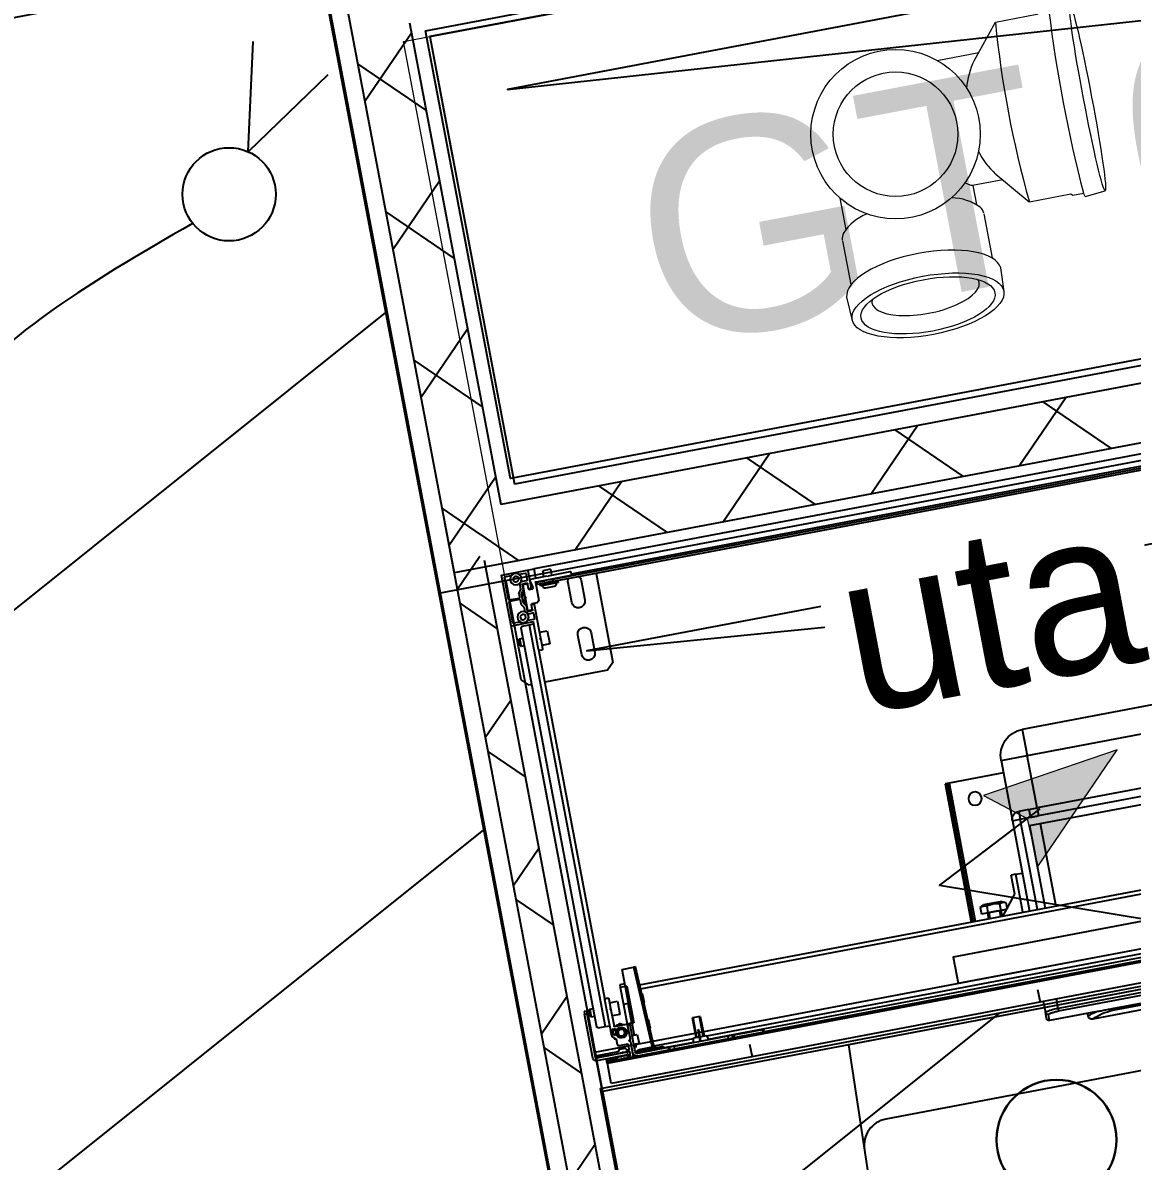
# Model space of a CAD drawing. Header units: centimetres. Extents: x 197412 to 267601, y -375791 to -305433.
# Drawn here: x 212352 to 213185, y -324302 to -323447 of the extents above; entities that cross this region are included whole.
import ezdxf

# ---------------------------------------------------------------- set-up
doc = ezdxf.new("R2010")
doc.units = ezdxf.units.CM
for name, color, linetype in [('3-BAT C-Niveau 0', 250, 'Continuous'), ('prlm-EAU-CHU', 42, 'Continuous'), ('prlm-GT', 242, 'Continuous'), ('prlm-MOD', 64, 'Continuous')]:
    doc.layers.add(name, color=color, linetype=linetype)
doc.layers.add('prlm-ELEC-CFO', color=1, linetype='Continuous', lineweight=25)
doc.styles.add('Geneva', font='arial.ttf')
doc.styles.add('prlm-elec-cfo', font='comic.ttf', dxfattribs={"height": 12})

# ---------------------------------------------------------------- blocks, each defined once
blk = doc.blocks.new('xi.uta')
at = {"layer": 'prlm-ELEC-CFO', "lineweight": 5}
blk.add_hatch(color=0, dxfattribs=at).paths.add_polyline_path([(-3, 6), (-0.103, 3.699), (0, 0), (7.5, 7.5)])
at = {"layer": 'prlm-ELEC-CFO', "color": 0, "lineweight": 5, "flags": 128}
blk.add_lwpolyline([(-3, 6), (-0.103, 3.699), (0, 0), (7.5, 7.5)], close=True, dxfattribs=at)
at = {"layer": 'prlm-ELEC-CFO', "color": 0}
blk.add_lwpolyline([(0.955, 4.227), (-7.5, 0), (7.5, -5.5), (-7.5, -5.5), (-7.5, -7.5), (7.5, -7.5)], dxfattribs=at)
blk = doc.blocks.new('xi.VV')
at = {"layer": 'prlm-ELEC-CFO', "color": 0}
blk.add_lwpolyline([(6.947, 3.421), (0.008, -1.133), (1.913, 6.945)], dxfattribs=at)
blk.add_circle((-2, -4), 3.5, dxfattribs=at)
blk = doc.blocks.new('MTI900_Alu_390')
at = {"layer": 'prlm-MOD', "color": 1, "linetype": 'Continuous'}
for p, q in [((-4.225, 0), (4.225, 0)), ((4.278, 0), (4.225, 0)), ((4.225, -0.07), (4.225, 0)), ((4.472, 0), (4.278, 0)), ((4.475, 0), (4.472, 0)), ((4.475, -0.003), (4.475, 0)), ((3.96, -0.073), (3.96, -0.097)), ((4.13, -0.07), (3.963, -0.07)), ((4.105, -0.025), (4.165, -0.025)), ((4.105, -0.025), (4.105, -0.07)), ((4.135, -0.075), (4.13, -0.07)), ((4.14, -0.07), (4.135, -0.075)), ((4.267, -0.07), (4.14, -0.07)), ((4.165, -0.07), (4.165, -0.025)), ((4.27, -0.0895), (4.27, -0.073)), ((4.275, -0.003), (4.275, -0.137)), ((4.293, -0.021), (4.293, -0.074)), ((4.3467, -0.018), (4.296, -0.018)), ((4.296, -0.077), (4.3306, -0.077)), ((4.355, -0.0385), (4.375, -0.0269)), ((4.355, -0.0615), (4.355, -0.0385)), ((4.375, -0.0731), (4.355, -0.0615)), ((4.375, -0.0269), (4.395, -0.0385)), ((4.395, -0.0615), (4.375, -0.0731)), ((4.395, -0.0385), (4.395, -0.0615)), ((4.454, -0.018), (4.4033, -0.018)), ((4.457, -0.191), (4.457, -0.021)), ((4.475, -0.387), (4.475, -0.003)), ((-4.105, -0.105), (4.105, -0.105)), ((-4.1, -0.12), (4.1, -0.12)), ((-3.96, -0.09), (3.96, -0.09)), ((3.775, -0.12), (3.775, -0.8)), ((3.895, -0.15), (3.895, -0.3)), ((3.963, -0.1), (4.229, -0.1)), ((3.995, -0.3), (3.995, -0.15)), ((4.067, -0.12), (4.067, -0.125)), ((4.067, -0.125), (4.203, -0.125)), ((4.067, -0.125), (4.067, -0.135)), ((4.067, -0.135), (4.203, -0.135)), ((4.105, -0.115), (4.095, -0.125)), ((4.1025, -0.158), (4.1675, -0.158)), ((4.105, -0.1), (4.105, -0.115)), ((4.165, -0.115), (4.105, -0.115)), ((4.165, -0.115), (4.165, -0.1)), ((4.165, -0.105), (4.225, -0.105)), ((4.175, -0.125), (4.165, -0.115)), ((4.17, -0.12), (4.225, -0.12)), ((4.203, -0.125), (4.203, -0.12)), ((4.203, -0.135), (4.203, -0.125)), ((4.225, -0.105), (4.225, -0.1)), ((4.225, -0.105), (4.225, -0.12)), ((4.235, -0.1), (4.235, -0.24)), ((4.26, -0.142), (4.26, -0.1205)), ((4.2602, -0.1195), (4.2698, -0.0905)), ((4.292, -0.145), (4.263, -0.145)), ((4.278, -0.14), (4.292, -0.14)), ((4.295, -0.137), (4.295, -0.098)), ((4.295, -0.137), (4.295, -0.142)), ((4.298, -0.095), (4.332, -0.095)), ((4.327, -0.1), (4.298, -0.1)), ((4.33, -0.195), (4.33, -0.103)), ((4.3377, -0.16), (4.33, -0.16)), ((4.33, -0.1677), (4.3421, -0.1677)), ((4.335, -0.098), (4.335, -0.1341)), ((4.3355, -0.1358), (4.3545, -0.1642)), ((4.3377, -0.16), (4.3377, -0.24)), ((4.355, -0.19), (4.3377, -0.16)), ((4.353, -0.0864), (4.353, -0.1286)), ((4.3535, -0.1303), (4.3725, -0.1588)), ((4.355, -0.1659), (4.355, -0.2341)), ((4.373, -0.1605), (4.373, -0.191)), ((4.235, -0.24), (4.25, -0.255)), ((4.25, -0.255), (4.292, -0.255)), ((4.33, -0.195), (4.325, -0.2)), ((4.325, -0.2), (4.33, -0.205)), ((4.33, -0.297), (4.33, -0.205)), ((4.33, -0.2323), (4.3421, -0.2323)), ((4.33, -0.24), (4.3377, -0.24)), ((4.3545, -0.2358), (4.335, -0.265)), ((4.3377, -0.24), (4.355, -0.21)), ((4.373, -0.2404), (4.3535, -0.2697)), ((4.373, -0.209), (4.373, -0.2404)), ((4.454, -0.194), (4.376, -0.194)), ((4.376, -0.206), (4.454, -0.206)), ((4.457, -0.369), (4.457, -0.209)), ((4.275, -0.263), (4.275, -0.52)), ((4.292, -0.26), (4.278, -0.26)), ((4.293, -0.326), (4.293, -0.369)), ((4.295, -0.258), (4.295, -0.263)), ((4.295, -0.302), (4.295, -0.263)), ((4.328, -0.323), (4.296, -0.323)), ((4.298, -0.3), (4.327, -0.3)), ((4.332, -0.305), (4.298, -0.305)), ((4.335, -0.265), (4.335, -0.302)), ((4.353, -0.2714), (4.353, -0.3036)), ((4.355, -0.3285), (4.375, -0.3169)), ((4.355, -0.3515), (4.355, -0.3285)), ((4.375, -0.3169), (4.395, -0.3285)), ((4.395, -0.3285), (4.395, -0.3515)), ((4.296, -0.372), (4.3467, -0.372)), ((4.305, -0.6), (4.305, -0.393)), ((4.34, -0.405), (4.305, -0.405)), ((4.308, -0.39), (4.472, -0.39)), ((4.34, -0.405), (4.34, -3.475)), ((4.395, -0.405), (4.34, -0.405)), ((4.375, -0.3631), (4.355, -0.3515)), ((4.395, -0.3515), (4.375, -0.3631)), ((4.405, -0.415), (4.395, -0.405)), ((4.4033, -0.372), (4.454, -0.372)), ((4.405, -0.415), (4.405, -3.465)), ((4.475, -0.8), (4.475, -0.387)), ((4.215, -0.475), (4.215, -0.575)), ((4.275, -0.475), (4.215, -0.475)), ((4.43, -0.495), (4.405, -0.495)), ((4.43, -0.495), (4.43, -0.555)), ((4.435, -0.5), (4.43, -0.495)), ((4.435, -0.55), (4.435, -0.5)), ((3.895, -0.55), (3.895, -0.7)), ((3.995, -0.7), (3.995, -0.55)), ((4.215, -0.575), (4.275, -0.575)), ((4.275, -0.52), (4.2779, -0.5229)), ((4.275, -0.52), (4.275, -0.53)), ((4.2779, -0.5271), (4.275, -0.53)), ((4.275, -0.53), (4.275, -0.6)), ((4.405, -0.555), (4.43, -0.555)), ((4.43, -0.555), (4.435, -0.55)), ((4.285, -0.61), (4.295, -0.61)), ((4.305, -0.6), (4.305, -3.277)), ((3.775, -0.8), (3.825, -0.85)), ((3.825, -0.85), (4.305, -0.85)), ((4.405, -0.85), (4.425, -0.85)), ((4.425, -0.85), (4.475, -0.8)), ((-0.85, -1.865), (0.85, -1.865)), ((0.85, -1.865), (0.85, -2.065)), ((0.85, -2.065), (-0.85, -2.065)), ((0.85, -2.465), (0.85, -2.065)), ((1.05, -2.065), (0.85, -2.065)), ((1.05, -2.065), (1.05, -2.525)), ((1.05, -2.16), (1.465, -2.16)), ((1.465, -2.16), (1.48, -2.16)), ((1.465, -2.16), (1.465, -3.215)), ((1.48, -2.16), (1.48, -3.215)), ((1.48, -2.16), (1.495, -2.16)), ((1.495, -2.16), (1.495, -3.215)), ((-0.85, -2.465), (0.85, -2.465)), ((0.9124, -2.465), (0.85, -2.465)), ((0.85, -2.465), (0.85, -2.5242)), ((0.9124, -2.465), (0.99, -2.465)), ((0.9124, -2.465), (0.9124, -2.525)), ((0.99, -2.465), (0.99, -2.525)), ((0.85, -2.5242), (-0.85, -2.5242)), ((0.99, -2.525), (0.9124, -2.525)), ((0.99, -3.215), (0.99, -2.525)), ((1.05, -2.525), (0.99, -2.525)), ((1.05, -2.525), (1.05, -3.215)), ((0.93, -2.585), (-0.93, -2.585)), ((0.85, -2.585), (0.85, -3.215)), ((0.93, -2.585), (0.93, -3.215)), ((1.1, -2.925), (1.05, -2.925)), ((1.1, -3.215), (1.1, -2.925)), ((1.1, -2.925), (1.1342, -2.925)), ((1.1342, -3.0705), (1.1342, -2.925)), ((1.2504, -3.215), (1.1342, -3.0705)), ((1.24, -3.106), (1.2119, -3.1204)), ((1.2119, -3.1204), (1.2119, -3.1671)), ((1.24, -3.106), (1.38, -3.106)), ((1.2609, -3.1204), (1.2609, -3.17)), ((1.3591, -3.1204), (1.3591, -3.17)), ((1.4081, -3.1204), (1.38, -3.106)), ((1.4081, -3.1204), (1.4081, -3.17)), ((4.0071, -3.6913), (4.035, -3.077)), ((4.05, -3.077), (4.0221, -3.692)), ((4.035, -3.077), (4.05, -3.077)), ((4.1351, -3.077), (4.05, -3.077)), ((4.136, -3.497), (4.1351, -3.077)), ((4.0287, -3.215), (-0.1325, -3.215)), ((4.0274, -3.245), (-0.1325, -3.245)), ((1.2142, -3.17), (1.2364, -3.17)), ((1.225, -3.17), (1.225, -3.172)), ((1.225, -3.172), (1.395, -3.172)), ((1.2364, -3.17), (1.2609, -3.17)), ((1.26, -3.172), (1.26, -3.215)), ((1.2609, -3.17), (1.31, -3.17)), ((1.2692, -3.215), (1.2692, -3.172)), ((1.31, -3.17), (1.3591, -3.17)), ((1.3508, -3.215), (1.3508, -3.172)), ((1.3591, -3.17), (1.3836, -3.17)), ((1.36, -3.215), (1.36, -3.172)), ((1.3836, -3.17), (1.4081, -3.17)), ((1.395, -3.172), (1.395, -3.17)), ((4.125, -3.207), (4.125, -3.487)), ((4.125, -3.207), (4.175, -3.207)), ((4.1353, -3.187), (4.175, -3.187)), ((4.175, -3.187), (4.175, -3.207)), ((4.175, -3.207), (4.175, -3.337)), ((4.0173, -3.3556), (4.0205, -3.2854)), ((4.0255, -3.2857), (4.0205, -3.2854)), ((4.215, -3.305), (4.215, -3.405)), ((4.275, -3.305), (4.215, -3.305)), ((4.275, -3.277), (4.275, -3.3458)), ((4.295, -3.267), (4.285, -3.267)), ((4.305, -3.5528), (4.305, -3.277)), ((4.43, -3.325), (4.405, -3.325)), ((4.43, -3.325), (4.43, -3.385)), ((4.435, -3.33), (4.43, -3.325)), ((4.435, -3.38), (4.435, -3.33)), ((4.0173, -3.3556), (4.0223, -3.3558)), ((4.14, -3.337), (4.175, -3.337)), ((4.14, -3.487), (4.14, -3.337)), ((4.175, -3.337), (4.175, -3.487)), ((4.215, -3.405), (4.275, -3.405)), ((4.275, -3.3458), (4.275, -3.3582)), ((4.275, -3.3582), (4.275, -3.484)), ((4.2759, -3.3479), (4.2779, -3.3499)), ((4.2779, -3.3541), (4.2759, -3.3561)), ((4.405, -3.385), (4.43, -3.385)), ((4.43, -3.385), (4.435, -3.38)), ((4.455, -3.355), (4.455, -3.335)), ((4.455, -3.335), (4.475, -3.335)), ((4.455, -3.69), (4.455, -3.355)), ((4.475, -3.355), (4.455, -3.355)), ((4.475, -3.335), (4.475, -3.355)), ((4.475, -3.69), (4.475, -3.355)), ((4.0084, -3.5518), (4.0116, -3.4816)), ((4.0166, -3.4819), (4.0116, -3.4816)), ((4.125, -3.487), (4.14, -3.487)), ((4.14, -3.4972), (4.136, -3.497)), ((4.14, -3.487), (4.155, -3.487)), ((4.14, -3.487), (4.14, -3.577)), ((4.155, -3.487), (4.175, -3.487)), ((4.155, -3.497), (4.155, -3.487)), ((4.155, -3.702), (4.155, -3.497)), ((4.175, -3.497), (4.155, -3.497)), ((4.175, -3.487), (4.175, -3.49)), ((4.175, -3.49), (4.175, -3.6008)), ((4.272, -3.487), (4.178, -3.487)), ((4.22, -3.4778), (4.23, -3.472)), ((4.23, -3.472), (4.24, -3.4778)), ((4.34, -3.475), (4.305, -3.475)), ((4.395, -3.475), (4.34, -3.475)), ((4.395, -3.475), (4.405, -3.465)), ((3.625, -3.532), (3.685, -3.532)), ((3.625, -3.532), (3.625, -3.682)), ((3.6311, -3.682), (3.6311, -3.532)), ((3.6789, -3.682), (3.6789, -3.532)), ((3.685, -3.682), (3.685, -3.532)), ((4.0084, -3.5518), (4.0134, -3.552)), ((4.115, -3.577), (4.115, -3.647)), ((4.155, -3.577), (4.115, -3.577)), ((4.195, -3.5614), (4.195, -3.5226)), ((4.268, -3.521), (4.2657, -3.521)), ((4.271, -3.507), (4.271, -3.518)), ((4.2729, -3.542), (4.276, -3.542)), ((4.287, -3.504), (4.274, -3.504)), ((4.276, -3.627), (4.276, -3.5842)), ((4.2769, -3.5821), (4.3041, -3.5549)), ((4.279, -3.545), (4.279, -3.549)), ((4.2906, -3.577), (4.2806, -3.5828)), ((4.282, -3.552), (4.287, -3.552)), ((4.2854, -3.504), (4.29, -3.5066)), ((4.29, -3.549), (4.29, -3.507)), ((4.2906, -3.5684), (4.2906, -3.577)), ((3.655, -3.6411), (3.655, -3.6275)), ((3.66, -3.6275), (3.655, -3.6275)), ((3.655, -3.717), (3.655, -3.6411)), ((3.66, -3.6411), (3.655, -3.6411)), ((3.66, -3.6411), (3.66, -3.6275)), ((3.66, -3.717), (3.66, -3.6411)), ((4.115, -3.647), (4.155, -3.647)), ((4.14, -3.647), (4.14, -3.6567)), ((4.175, -3.6232), (4.175, -3.6008)), ((4.175, -3.6232), (4.175, -3.734)), ((4.1759, -3.6029), (4.1829, -3.6099)), ((4.1829, -3.6141), (4.1759, -3.6211)), ((4.195, -3.674), (4.195, -3.64)), ((4.198, -3.637), (4.266, -3.637)), ((4.2221, -3.6633), (4.2134, -3.6757)), ((4.2654, -3.662), (4.2246, -3.662)), ((4.227, -3.657), (4.225, -3.659)), ((4.265, -3.659), (4.225, -3.659)), ((4.225, -3.659), (4.225, -3.662)), ((4.263, -3.657), (4.227, -3.657)), ((4.2293, -3.657), (4.2293, -3.662)), ((4.2607, -3.657), (4.2607, -3.662)), ((4.265, -3.659), (4.263, -3.657)), ((4.265, -3.662), (4.265, -3.659)), ((4.2766, -3.6757), (4.2679, -3.6633)), ((-4.375, -3.737), (4.375, -3.737)), ((4.375, -3.747), (-4.375, -3.747)), ((-0.1667, -3.735), (3.175, -3.735)), ((-0.16, -3.715), (3.5984, -3.715)), ((3.6044, -3.685), (-0.15, -3.685)), ((3.175, -3.717), (3.185, -3.717)), ((3.175, -3.737), (3.175, -3.717)), ((3.185, -3.717), (3.4033, -3.717)), ((3.185, -3.717), (3.185, -3.737)), ((3.4033, -3.737), (3.4033, -3.717)), ((3.4033, -3.717), (3.4168, -3.717)), ((3.4168, -3.717), (3.45, -3.717)), ((3.4168, -3.717), (3.4168, -3.737)), ((3.45, -3.717), (3.86, -3.717)), ((3.45, -3.717), (3.45, -3.737)), ((3.605, -3.682), (3.598, -3.717)), ((3.655, -3.682), (3.605, -3.682)), ((3.705, -3.682), (3.66, -3.682)), ((3.712, -3.717), (3.705, -3.682)), ((4.0074, -3.685), (3.7056, -3.685)), ((3.7116, -3.715), (3.935, -3.715)), ((3.86, -3.717), (3.8932, -3.717)), ((3.86, -3.717), (3.86, -3.737)), ((3.8932, -3.717), (3.9067, -3.717)), ((3.8932, -3.737), (3.8932, -3.717)), ((3.9067, -3.717), (4.14, -3.717)), ((3.9067, -3.717), (3.9067, -3.737)), ((3.935, -3.717), (3.935, -3.712)), ((3.965, -3.712), (3.935, -3.712)), ((3.945, -3.702), (3.965, -3.702)), ((3.965, -3.702), (4.105, -3.702)), ((3.965, -3.712), (3.965, -3.702)), ((3.965, -3.712), (3.965, -3.717)), ((4.105, -3.712), (3.965, -3.712)), ((4.007, -3.6925), (4.0071, -3.6913)), ((4.0071, -3.6913), (4.0221, -3.692)), ((4.0221, -3.692), (4.022, -3.6925)), ((4.0221, -3.692), (4.125, -3.692)), ((4.105, -3.702), (4.125, -3.702)), ((4.105, -3.712), (4.105, -3.702)), ((4.105, -3.717), (4.105, -3.712)), ((4.135, -3.712), (4.105, -3.712)), ((4.125, -3.692), (4.125, -3.702)), ((4.135, -3.712), (4.135, -3.717)), ((4.165, -3.7265), (4.165, -3.737)), ((4.175, -3.734), (4.175, -3.737)), ((4.195, -3.722), (4.195, -3.693)), ((4.195, -3.695), (4.215, -3.695)), ((4.215, -3.715), (4.195, -3.715)), ((4.2109, -3.677), (4.198, -3.677)), ((4.198, -3.69), (4.2252, -3.69)), ((4.198, -3.725), (4.212, -3.725)), ((4.215, -3.695), (4.45, -3.695)), ((4.215, -3.695), (4.215, -3.715)), ((4.215, -3.715), (4.45, -3.715)), ((4.215, -3.72), (4.2251, -3.72)), ((4.215, -3.722), (4.215, -3.72)), ((4.2249, -3.7161), (4.221, -3.72)), ((4.2287, -3.7161), (4.2249, -3.7161)), ((4.225, -3.69), (4.225, -3.695)), ((4.228, -3.692), (4.2367, -3.692)), ((4.2293, -3.69), (4.2293, -3.695)), ((4.2595, -3.715), (4.231, -3.715)), ((4.2429, -3.7321), (4.2379, -3.737)), ((4.2429, -3.6871), (4.2388, -3.6911)), ((4.2486, -3.7335), (4.2414, -3.7335)), ((4.2512, -3.6911), (4.2471, -3.6871)), ((4.2521, -3.737), (4.2471, -3.7321)), ((4.2533, -3.692), (4.2625, -3.692)), ((4.2607, -3.69), (4.2607, -3.695)), ((4.2651, -3.7161), (4.2618, -3.7161)), ((4.265, -3.695), (4.265, -3.69)), ((4.269, -3.72), (4.2651, -3.7161)), ((4.2827, -3.69), (4.2653, -3.69)), ((4.2654, -3.72), (4.2826, -3.72)), ((4.452, -3.677), (4.2791, -3.677)), ((4.2855, -3.692), (4.445, -3.692)), ((4.342, -3.715), (4.2885, -3.715)), ((4.295, -3.734), (4.295, -3.73)), ((4.298, -3.727), (4.342, -3.727)), ((4.378, -3.727), (4.298, -3.727)), ((4.298, -3.727), (4.298, -3.737)), ((4.345, -3.724), (4.345, -3.718)), ((4.375, -3.737), (4.375, -3.747)), ((4.375, -3.747), (4.378, -3.747)), ((4.375, -3.792), (4.375, -3.747)), ((4.378, -3.747), (4.378, -3.727)), ((4.455, -3.682), (4.455, -3.68)), ((4.375, -3.902), (4.375, -3.792)), ((-4.375, -3.902), (4.375, -3.902)), ((0.975, -3.973), (0.975, -3.902)), ((1.075, -3.902), (1.075, -3.9853)), ((-0.975, -3.973), (0.975, -3.973)), ((0.975, -3.9928), (-0.975, -3.9928)), ((0.975, -3.973), (0.975, -3.9928)), ((1.055, -4.05), (1.055, -4.0051)), ((1.075, -4.03), (1.075, -3.9853)), ((0.576, -4.0497), (-0.576, -4.0497)), ((0.574, -4.0634), (-0.1307, -4.0634)), ((-0.1307, -4.1), (0.735, -4.1)), ((0.574, -4.0497), (0.574, -4.0634)), ((0.7037, -4.05), (1.055, -4.05)), ((0.735, -4.1), (0.735, -4.1)), ((0.765, -4.07), (0.765, -4.05))]:
    blk.add_line(p, q, dxfattribs=at)
at = {"layer": 'prlm-MOD', "color": 1, "ltscale": 50}
for points in [[(1.1, -3.8058), (1.1, -3.902)], [(3.3, -3.8058), (3.3, -3.902)]]:
    blk.add_lwpolyline(points, dxfattribs=at)
at = {"layer": 'prlm-MOD', "color": 1, "linetype": 'Continuous'}
for centre, radius in [((4.375, -0.05), 0.0425), ((4.375, -0.34), 0.0425), ((1.295, -2.31), 0.05), ((4.23, -3.542), 0.035), ((4.23, -3.542), 0.03), ((4.23, -3.542), 0.025)]:
    blk.add_circle(centre, radius, dxfattribs=at)
for centre, radius, start, end in [((4.278, -0.003), 0.003, 90, 180), ((4.472, -0.003), 0.003, 0, 90), ((3.963, -0.073), 0.003, 90, 180), ((4.267, -0.073), 0.003, 0, 90), ((4.296, -0.021), 0.003, 90, 180), ((4.296, -0.074), 0.003, 180, 270), ((4.3306, -0.067), 0.01, 270, 326.3475), ((4.3467, -0.021), 0.003, 84.51824, 90), ((4.4033, -0.021), 0.003, 90, 95.48179), ((4.454, -0.021), 0.003, 0, 90), ((3.945, -0.15), 0.05, 143.1301, 180), ((3.963, -0.097), 0.003, 180, 270), ((3.945, -0.15), 0.05, 0, 36.8699), ((4.1025, -0.138), 0.02, 171.37307, 270), ((4.1025, -0.133), 0.02, 185.73917, 187.18076), ((4.1675, -0.138), 0.02, 270, 8.62693), ((4.1675, -0.133), 0.02, 352.81924, 354.26083), ((4.232, -0.1), 0.003, 0, 180), ((4.263, -0.1205), 0.003, 161.56505, 180), ((4.263, -0.142), 0.003, 180, 270), ((4.267, -0.0895), 0.003, 341.56505, 0), ((4.278, -0.137), 0.003, 180, 270), ((4.292, -0.137), 0.003, 270, 0), ((4.292, -0.142), 0.003, 270, 0), ((4.298, -0.098), 0.003, 90, 180), ((4.298, -0.103), 0.003, 90, 180), ((4.327, -0.103), 0.003, 0, 90), ((4.332, -0.098), 0.003, 0, 90), ((4.338, -0.1341), 0.003, 180, 213.69007), ((4.356, -0.1286), 0.003, 180, 213.69007), ((4.352, -0.1659), 0.003, 0, 33.69007), ((4.37, -0.1605), 0.003, 0, 33.69007), ((4.292, -0.258), 0.003, 0, 90), ((4.352, -0.2341), 0.003, 326.30993, 0), ((4.376, -0.191), 0.003, 180, 270), ((4.376, -0.209), 0.003, 90, 180), ((4.454, -0.191), 0.003, 270, 0), ((4.454, -0.209), 0.003, 0, 90), ((3.945, -0.3), 0.05, 180, 0), ((4.278, -0.263), 0.003, 90, 180), ((4.292, -0.263), 0.003, 0, 90), ((4.296, -0.326), 0.003, 90, 180), ((4.298, -0.297), 0.003, 180, 270), ((4.298, -0.302), 0.003, 180, 270), ((4.327, -0.297), 0.003, 270, 0), ((4.328, -0.333), 0.01, 46.14901, 90), ((4.332, -0.302), 0.003, 270, 0), ((4.356, -0.2714), 0.003, 146.30993, 180), ((4.296, -0.369), 0.003, 180, 270), ((4.308, -0.393), 0.003, 90, 180), ((4.3467, -0.369), 0.003, 270, 275.48176), ((4.4033, -0.369), 0.003, 264.51819, 270), ((4.454, -0.369), 0.003, 270, 0), ((4.472, -0.387), 0.003, 270, 0), ((3.945, -0.55), 0.05, 0, 180), ((4.2758, -0.525), 0.003, 315, 45), ((4.285, -0.6), 0.01, 180, 270), ((4.295, -0.6), 0.01, 270, 0), ((3.945, -0.7), 0.05, 180, 0), ((0.85, -2.065), 0.2, 0, 90), ((0.99, -2.525), 0.06, 0, 90), ((1.2364, -3.1624), 0.0487, 59.74223, 120.25777), ((1.3836, -3.1624), 0.0487, 59.74223, 120.25777), ((4.285, -3.277), 0.01, 90, 180), ((4.295, -3.277), 0.01, 0, 90), ((4.278, -3.3458), 0.003, 180, 225), ((4.278, -3.3582), 0.003, 135, 180), ((4.2758, -3.352), 0.003, 315, 45), ((4.178, -3.49), 0.003, 90, 180), ((4.23, -3.542), 0.04, 33.92723, 355.99937), ((4.23, -3.542), 0.065, 57.79577, 122.20423), ((4.23, -3.542), 0.06, 66.44354, 113.55646), ((4.272, -3.484), 0.003, 270, 0), ((4.2657, -3.518), 0.003, 213.92723, 270), ((4.23, -3.542), 0.04, 0, 33.92723), ((4.268, -3.518), 0.003, 270, 0), ((4.2729, -3.545), 0.003, 90, 175.99937), ((4.23, -3.542), 0.04, 355.99937, 0), ((4.274, -3.507), 0.003, 90, 180), ((4.276, -3.545), 0.003, 0, 90), ((4.23, -3.542), 0.065, 315.04746, 333.83802), ((4.279, -3.5842), 0.003, 135, 180), ((4.23, -3.542), 0.06, 0, 39.29648), ((4.282, -3.549), 0.003, 180, 270), ((4.23, -3.542), 0.065, 22.61986, 35.77582), ((4.287, -3.507), 0.003, 0, 90), ((4.287, -3.549), 0.003, 270, 0), ((4.23, -3.542), 0.06, 351.491, 0), ((4.302, -3.5528), 0.003, 315, 0), ((4.16, -3.6567), 0.02, 180, 230.11594), ((4.1151, -3.7104), 0.05, 37.08606, 50.11594), ((4.178, -3.6008), 0.003, 180, 225), ((4.178, -3.6232), 0.003, 135, 180), ((4.1808, -3.612), 0.003, 315, 45), ((4.198, -3.64), 0.003, 90, 180), ((4.198, -3.674), 0.003, 180, 270), ((4.2246, -3.665), 0.003, 90, 145.00798), ((4.2654, -3.665), 0.003, 34.99202, 90), ((4.266, -3.627), 0.01, 270, 0), ((3.945, -3.712), 0.01, 90, 180), ((3.997, -3.692), 0.01, 270, 357.39744), ((4.125, -3.712), 0.02, 347.58795, 90), ((4.125, -3.712), 0.01, 0, 90), ((4.14, -3.702), 0.035, 270, 0), ((4.14, -3.702), 0.015, 270, 0), ((4.178, -3.734), 0.003, 180, 270), ((4.198, -3.693), 0.003, 90, 180), ((4.198, -3.722), 0.003, 180, 270), ((4.2109, -3.674), 0.003, 270, 325.00798), ((4.212, -3.722), 0.003, 270, 0), ((4.215, -3.715), 0.01, 353.93882, 0), ((4.2251, -3.717), 0.003, 270, 350.40593), ((4.2252, -3.693), 0.003, 19.47122, 90), ((4.231, -3.718), 0.003, 90, 170.40593), ((4.2367, -3.689), 0.003, 270, 315), ((4.245, -3.6892), 0.003, 45, 135), ((4.245, -3.7342), 0.003, 45, 135), ((4.2533, -3.689), 0.003, 225, 270), ((4.2595, -3.718), 0.003, 9.59407, 90), ((4.2653, -3.693), 0.003, 90, 160.52878), ((4.2654, -3.717), 0.003, 189.59407, 270), ((4.275, -3.715), 0.01, 180, 186.06118), ((4.2791, -3.674), 0.003, 214.99202, 270), ((4.2826, -3.717), 0.003, 270, 350.40593), ((4.2827, -3.693), 0.003, 19.47122, 90), ((4.2885, -3.718), 0.003, 90, 170.40593), ((4.292, -3.734), 0.003, 270, 0), ((4.298, -3.73), 0.003, 90, 180), ((4.342, -3.718), 0.003, 0, 90), ((4.342, -3.724), 0.003, 270, 0), ((4.445, -3.682), 0.01, 270, 0), ((4.45, -3.69), 0.025, 270, 0), ((4.45, -3.69), 0.005, 270, 0), ((4.452, -3.68), 0.003, 0, 90), ((0.9987, -4.1937), 0.2219, 69.89148, 96.1295), ((0.5685, -4.4598), 0.3964, 65.16337, 89.20304), ((0.5693, -4.6145), 0.5786, 70.22595, 77.40425), ((0.735, -4.07), 0.03, 270, 0), ((1.055, -4.03), 0.02, 270, 0)]:
    blk.add_arc(centre, radius, start, end, dxfattribs=at)
for centre, major_axis, ratio, start_param, end_param in [((3.997, -3.692), (-0.025, 0), 0.4, 1.570796, 3.096169), ((4.022, -3.6931), (-0.015, 0.0007), 0.045361, -1.568734, 0), ((1.055, -3.9853), (-0.02, 0), 0.989815, 1.570796, 3.141593)]:
    blk.add_ellipse(centre, major_axis=major_axis, ratio=ratio, start_param=start_param, end_param=end_param, dxfattribs=at)
for points, knots in [([(0.9124, -2.525), (0.902, -2.525), (0.8916, -2.5247), (0.8708, -2.5243), (0.8604, -2.5242), (0.85, -2.5242)], [0, 0, 0, 0, 0.5, 0.5, 1, 1, 1, 1]), ([(1.2609, -3.1204), (1.269, -3.1183), (1.2772, -3.1166), (1.2935, -3.1143), (1.3017, -3.1137), (1.3141, -3.1137), (1.3182, -3.1138), (1.3265, -3.1144), (1.3306, -3.1149), (1.343, -3.1166), (1.3511, -3.1183), (1.3591, -3.1204)], [0, 0, 0, 0, 0.25, 0.25, 0.5, 0.5, 0.625, 0.625, 0.75, 0.75, 1, 1, 1, 1]), ([(1.055, -4.0051), (1.055, -4.0043), (1.0545, -4.0036), (1.053, -4.0024), (1.0523, -4.002), (1.0508, -4.0013), (1.0491, -4.0006), (1.0469, -3.9998), (1.0444, -3.9991), (1.0431, -3.9988), (1.0387, -3.9978), (1.0354, -3.9971), (1.0299, -3.9963), (1.028, -3.996), (1.0239, -3.9955), (1.0218, -3.9952), (1.0153, -3.9945), (1.0107, -3.9941), (1.0034, -3.9936), (1.0009, -3.9935), (0.9958, -3.9932), (0.9933, -3.9931), (0.9856, -3.9929), (0.9803, -3.9928), (0.975, -3.9928)], [0, 0, 0, 0, 0.125, 0.125, 0.1875, 0.1875, 0.25, 0.3125, 0.3125, 0.375, 0.375, 0.5, 0.5, 0.5625, 0.5625, 0.625, 0.625, 0.75, 0.75, 0.8125, 0.8125, 0.875, 0.875, 1, 1, 1, 1]), ([(0.7055, -4.05), (0.6995, -4.05), (0.6933, -4.05), (0.6813, -4.05), (0.6756, -4.0499), (0.6642, -4.0499), (0.6524, -4.0499), (0.6402, -4.0498), (0.6278, -4.0498), (0.6214, -4.0498), (0.6021, -4.0497), (0.5891, -4.0497), (0.576, -4.0497)], [0.5494968, 0.5494968, 0.5494968, 0.5494968, 0.625, 0.625, 0.6875, 0.6875, 0.75, 0.8125, 0.8125, 0.875, 0.875, 1, 1, 1, 1])]:
    blk.add_open_spline(points, degree=3, knots=knots, dxfattribs=at)
blk = doc.blocks.new('xi.aam22')
at = {"layer": 'prlm-EAU-CHU', "color": 0, "lineweight": 13}
for p, q in [((-5.799, 13.123), (-5.89, 11.331)), ((5.89, 11.331), (5.799, 13.123)), ((-5.41, 10.463), (-5.41, 7.114)), ((5.41, 7.114), (5.41, 10.463)), ((-13.12, 7.25), (-14.668, 7.106)), ((-13.12, 7.25), (-13.031, 6.97)), ((-12.219, 6.97), (-13.031, 6.97)), ((-12.093, 6.85), (-12.219, 6.97)), ((-8.922, 6.85), (-12.093, 6.85)), ((-6.828, 4.34), (-8.907, 6.841)), ((-5, 6.323), (-5, 4.87)), ((5, 3.931), (5, 6.323)), ((-7.269, 4.87), (-4.958, 4.867)), ((-8.907, -6.841), (-6.828, -4.34)), ((-4.091, -4.87), (-7.269, -4.87)), ((-14.668, -7.106), (-13.12, -7.25)), ((-13.028, -6.944), (-13.12, -7.25)), ((-13.031, -6.97), (-12.219, -6.97)), ((-12.219, -6.97), (-12.093, -6.85)), ((-12.093, -6.85), (-8.922, -6.85))]:
    blk.add_line(p, q, dxfattribs=at)
at = {"layer": 'prlm-EAU-CHU', "color": 0, "lineweight": 13, "flags": 128}
blk.add_lwpolyline([(-4.958, 4.867), (-4.86, 4.836), (-4.68, 4.729), (-4.43, 4.564)], dxfattribs=at)
at = {"layer": 'prlm-EAU-CHU', "color": 0, "lineweight": 13}
for radius in [6.36, 4.675]:
    blk.add_circle((0, 0), radius, dxfattribs=at)
for centre, radius, start, end in [((-119.647, -0.014), 106.844, 356.28096, 3.74771), ((-87.178, 0), 78.555, 354.99745, 5.00255), ((-4.475, 7.136), 0.936, 184.66048, 218.12589), ((4.475, 7.136), 0.936, 321.87411, 355.33952), ((-2.54, 9.094), 3.683, 223.50702, 258.77599), ((2.54, 9.094), 3.683, 281.22401, 316.49298), ((-11.683, 0.728), 6.052, 16.13317, 36.55417), ((-11.683, -0.728), 6.052, 323.44583, 343.86683)]:
    blk.add_arc(centre, radius, start, end, dxfattribs=at)
for centre, major_axis, ratio in [((0, 13.073), (5.789, 0), 0.383426), ((0, 13.073), (5.115, 0), 0.383329), ((-14.667, 0), (0, -7.101), 0.043635)]:
    blk.add_ellipse(centre, major_axis=major_axis, ratio=ratio, dxfattribs=at)
for centre, major_axis, ratio, start_param, end_param in [((0.001, 12.093), (-4.098, -0.028), 0.383971, 2.986035, 6.398097), ((0, 11.414), (-5.894, 0), 0.391508, 0.036281, 3.105311)]:
    blk.add_ellipse(centre, major_axis=major_axis, ratio=ratio, start_param=start_param, end_param=end_param, dxfattribs=at)

msp = doc.modelspace()

# ---------------------------------------------------------------- hatches: boundary and pattern name
at = {"linetype": 'Continuous'}
h = msp.add_hatch(dxfattribs=at)
h.set_pattern_fill('02_ISOLANT', color=256, scale=10, angle=-79.27641, style=0, pattern_type=2)
h.set_pattern_definition([(325.723595, (82441.66, 127994.64), (45.054865, 66.106423), []), (55.723595, (82441.66, 127994.64), (66.106423, -45.054865), [])])
h.paths.add_polyline_path([(212642.72, -323447), (212591.3, -323411.96), (212676.15, -323859.99), (212711.19, -323808.57)])
h = msp.add_hatch(dxfattribs=at)
h.set_pattern_fill('02_ISOLANT', color=256, scale=10, angle=-169.2764, style=0, pattern_type=2)
h.set_pattern_definition([(235.7236, (82441.66, 127994.64), (66.106427, -45.054859), []), (325.7236, (82441.66, 127994.64), (-45.054859, -66.106427), [])])
h.paths.add_polyline_path([(213604.61, -323684.16), (213639.66, -323632.74), (212711.19, -323808.57), (212676.15, -323859.99)])
h = msp.add_hatch(dxfattribs=at)
h.set_pattern_fill('02_ISOLANT', color=256, scale=10, angle=-79.27188, style=0, pattern_type=2)
h.set_pattern_definition([(325.728125, (82441.66, 127994.64), (45.049638, 66.109985), []), (55.728125, (82441.66, 127994.64), (66.109985, -45.049638), [])])
h.paths.add_polyline_path([(212698.77, -323850.42), (212668.93, -323821.87), (213003.59, -325588.25), (213022.7, -325560.2)])
at = {"layer": '3-BAT C-Niveau 0'}
h = msp.add_hatch(dxfattribs=at)
h.set_pattern_fill('BA 13', color=9, scale=10, style=0, pattern_type=2)
h.set_pattern_definition([(218.65981, (82441.66, 127994.64), (-199.24783, 287.75041), [])])
h.paths.add_polyline_path([(211203.21, -325402.14), (211212.51, -325451.27), (211525.61, -325391.97), (211637.09, -325980.63), (210821.89, -326135.75), (210577.66, -324846.1), (211787.23, -324617.04), (211591.94, -323585.63), (212574.75, -323399.52), (212991.87, -325601.36), (213430.93, -325518.21), (213421.63, -325469.09), (213031.69, -325542.93), (212786.14, -324246.99), (214160.1, -323986.79), (214405.53, -325282.76), (214355.03, -325292.32), (214364.33, -325341.45), (214414.92, -325331.87), (215077.6, -328831.58), (212671.74, -329287.54), (211911.44, -325268.02)])

# ---------------------------------------------------------------- linework, layer by layer
at = {"linetype": 'Continuous'}
for p, q in [((214028.52, -323197.79), (212657.91, -323457.35)), ((212576.11, -323401.6), (212606.24, -323560.68)), ((212591.3, -323411.96), (212676.15, -323859.99)), ((212591.3, -323411.96), (212676.15, -323859.99)), ((212642.72, -323447), (212711.19, -323808.57)), ((212642.72, -323447), (212711.19, -323808.57)), ((212657.91, -323457.35), (212675.01, -323547.66)), ((212657.91, -323457.35), (212721.55, -323793.38)), ((213639.66, -323632.74), (212711.19, -323808.57)), ((213639.66, -323632.74), (212711.19, -323808.57)), ((213604.61, -323684.16), (212676.15, -323859.99)), ((213604.61, -323684.16), (212676.15, -323859.99)), ((213594.26, -323699.35), (212665.8, -323875.18)), ((212668.93, -323821.87), (213003.59, -325588.25)), ((212668.93, -323821.87), (213003.59, -325588.25)), ((212698.77, -323850.42), (213022.7, -325560.2)), ((212698.77, -323850.42), (213022.7, -325560.2)), ((212714.93, -323865.88), (213033.06, -325545.01))]:
    msp.add_line(p, q, dxfattribs=at)
at = {"linetype": 'Continuous', "lineweight": 25}
for p, q in [((212657.91, -323457.35), (214028.52, -323197.79)), ((212576.11, -323401.6), (212665.8, -323875.18)), ((212657.91, -323457.35), (212721.55, -323793.38)), ((213650.01, -323617.55), (212721.55, -323793.38)), ((213594.26, -323699.35), (212665.8, -323875.18)), ((212652.77, -323806.41), (212993.24, -325603.44)), ((212714.93, -323865.88), (213033.06, -325545.01))]:
    msp.add_line(p, q, dxfattribs=at)
at = {"linetype": 'Continuous', "lineweight": 18, "flags": 128}
msp.add_lwpolyline([(214163.48, -323988.49), (212787.5, -324249.07), (212638.27, -323461.07), (214014.26, -323200.49)], close=True, dxfattribs=at)
at = {"linetype": 'Continuous', "flags": 128}
for points in [[(214071.9, -323883.7), (213954.31, -323262.73), (212716.34, -323497.18), (213872.33, -323371.05)], [(213600.16, -323999.21), (213556.85, -323770.55), (212775.78, -323918.46), (213496.94, -323846.49)], [(212787.5, -324249.07), (212781.91, -324219.59), (213661.25, -324053.07), (213666.83, -324082.54)]]:
    msp.add_lwpolyline(points, close=True, dxfattribs=at)
msp.add_lwpolyline([(213303.43, -324151.33), (212972.24, -324214.19), (213018.53, -324519.21, 0.116334), (213067.03, -324639.06, 0.116144), (213163.88, -324724.6, 0.147727), (213242.31, -324732.92, 0.147725), (213312.08, -324696.52), (213312.14, -324696.46, 0.11673), (213370.91, -324581.39, 0.115952), (213372.22, -324452.07)], format="xyb", close=True, dxfattribs=at)
msp.add_lwpolyline([(213321.16, -324228.68), (213321.15, -324228.63, 0.193855), (213312.62, -324216.35), (213312.5, -324216.28, 0.192143), (213297.92, -324213.44), (213000.23, -324269.95), (213000.19, -324269.95, 0.194357), (212987.62, -324278.04, 0.193855), (212984.17, -324292.59), (212984.18, -324292.64)], format="xyb", dxfattribs=at)
at = {"layer": '3-BAT C-Niveau 0', "ltscale": 50.8, "flags": 128}
msp.add_lwpolyline([(211203.21, -325402.14), (211212.51, -325451.27), (211525.61, -325391.97), (211637.09, -325980.63), (210821.89, -326135.75), (210577.66, -324846.1), (211787.23, -324617.04), (211591.94, -323585.63), (212574.75, -323399.52), (212991.87, -325601.36), (213430.93, -325518.21), (213421.63, -325469.09), (213031.69, -325542.93), (212786.14, -324246.99), (214160.1, -323986.79), (214405.53, -325282.76), (214355.03, -325292.32), (214364.33, -325341.45), (214414.92, -325331.87), (215077.6, -328831.58), (212671.74, -329287.54), (211911.44, -325268.02)], close=True, dxfattribs=at)
at = {"layer": 'prlm-ELEC-CFO', "lineweight": 30}
msp.add_circle((213128.36, -324285.41), 45.04, dxfattribs=at)
at = {"layer": 'prlm-ELEC-CFO'}
for points in [[(212479.95, -323597.57), (212281.37, -323755.82), (212227.13, -323995.35)], [(212214.77, -324069.41), (212164.58, -324598.02), (212415.46, -325182.52)]]:
    msp.add_spline(points, degree=3, dxfattribs=at)

# ---------------------------------------------------------------- block references
at = {"layer": 'prlm-EAU-CHU', "xscale": 10, "yscale": 10, "zscale": 10, "rotation": 190.7235947438856}
msp.add_blockref('xi.aam22', (213007.58, -323530.66), dxfattribs=at)
at = {"layer": 'prlm-ELEC-CFO', "xscale": 10, "yscale": 10, "zscale": 10, "rotation": 10.72360141139323}
for name, p in [('xi.VV', (212519.53, -323532.74)), ('xi.uta', (213114.28, -324080.31))]:
    msp.add_blockref(name, p, dxfattribs=at)

# ---------------------------------------------------------------- texts
at = {"layer": '3-BAT C-Niveau 0', "insert": (212800, -323535.09), "char_height": 159.852, "attachment_point": 1, "rotation": 10.72359, "line_spacing_factor": 0.25, "style": 'Geneva'}
msp.add_mtext('GT 04', dxfattribs=at)

# ---------------------------------------------------------------- next in the draw order: texts
at = {"layer": 'prlm-ELEC-CFO', "insert": (213077.8, -323887.68), "char_height": 120, "attachment_point": 5, "rotation": 10.7236, "line_spacing_factor": 0.8, "style": 'prlm-elec-cfo', "bg_fill": 3, "box_fill_scale": 1.1, "bg_fill_color": 256, "bg_fill_transparency": 0}
msp.add_mtext('uta', dxfattribs=at)

# ---------------------------------------------------------------- next in the draw order: linework, layer by layer
at = {"layer": 'prlm-GT', "ltscale": 50}
msp.add_lwpolyline([(212654.79, -323453.02), (214010.4, -323196.3), (214146.55, -323915.52), (213719.45, -323996.37), (213646.89, -323613.22), (212718.43, -323789.05)], close=True, dxfattribs=at)

# ---------------------------------------------------------------- next in the draw order: block references
at = {"layer": 'prlm-MOD', "xscale": -99.99999999999972, "yscale": 99.99999999999974, "zscale": 99.9999999999996, "rotation": 10.72371675116345}
msp.add_blockref('MTI900_Alu_390', (213151.45, -323778.29), dxfattribs=at)

doc.saveas('drawing.dxf')
